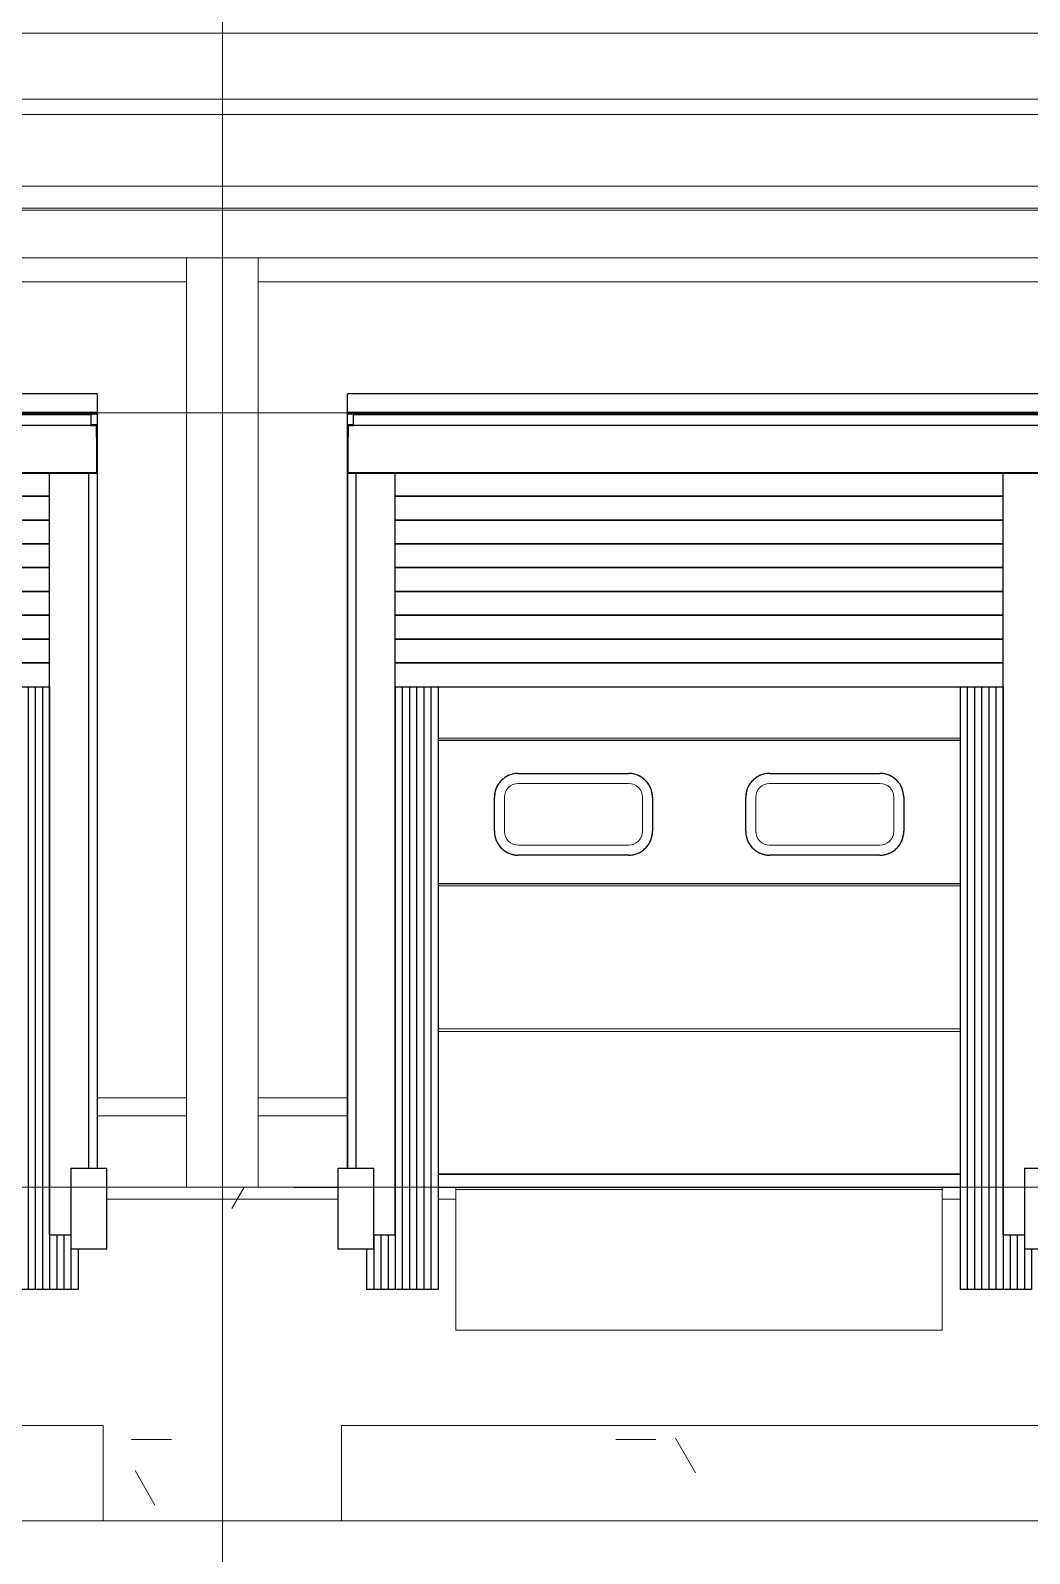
# Model space of a CAD drawing. Extents: x 692141 to 693595, y 1492301 to 1494225.
# Drawn here: x 692371.45 to 692375.64, y 1492374.68 to 1492381.07 of the extents above; entities that cross this region are included whole.
import ezdxf

# ---------------------------------------------------------------- set-up
doc = ezdxf.new("R2010")
doc.units = 0
doc.header["$MEASUREMENT"] = 0
for name, pattern in [('Centre', [7937.5, 1587.5, -1190.625, 3968.75, -1190.625]), ('Grid Line', [5556.25, 3175, -793.75, 793.75, -793.75]), ('Čárka', [3175, 1587.5, -1587.5])]:
    doc.linetypes.add(name, pattern=pattern)
for name, color, linetype, lineweight in [('A-COLS', 52, 'Continuous', 5), ('A-DETL-GENF', 92, 'Continuous', 5), ('A-FLOR', 192, 'Continuous', 5), ('A-FLOR-LEVL', 8, 'Grid Line', 5), ('A-GENM', 13, 'Continuous', 5), ('A-WALL-PATT', 111, 'Continuous', 5), ('S-BEAM', 12, 'Continuous', 5), ('S-GRID', 1, 'Continuous', 5)]:
    doc.layers.add(name, color=color, linetype=linetype, lineweight=lineweight)
doc.layers.add('A-DOOR', color=2, linetype='Continuous')
pattern_1 = [(0, (212730.054, 1200), (4064, 1016), [167.64, -2880.36, 167.64, -2880.36, -16256]), (0, (212730.054, 1200), (4064, 1016), [-6096, 167.64, -5928.36, 167.64, -2880.36, -7112]), (0, (212730.054, 1200), (4064, 1016), [-15240, 167.64, -1864.36, 167.64, -4912.36]), (120, (214254.054, 1708), (-2911.881810244989, 3011.527240979959), [167.64, -2880.36, 167.64, -2880.36, -16256]), (120, (214254.054, 1708), (-2911.881810244989, 3011.527240979959), [-6095.999999999999, 167.64, -5928.359999999999, 167.64, -2880.36, -7111.999999999999]), (120, (214254.054, 1708), (-2911.881810244989, 3011.527240979959), [-15240, 167.64, -1864.36, 167.64, -4912.359999999999]), (240, (214762.054, 3740), (-1152.118189755009, -4027.527240979959), [167.64, -2880.36, 167.64, -2880.36, -16256]), (240, (214762.054, 3740), (-1152.118189755009, -4027.527240979959), [-6096, 167.64, -5928.36, 167.64, -2880.36, -7112]), (240, (214762.054, 3740), (-1152.118189755009, -4027.527240979959), [-15240, 167.64, -1864.36, 167.64, -4912.36])]

# ---------------------------------------------------------------- blocks, each defined once
blk = doc.blocks.new('HAVI-DC_R19_AR_120_STRUCTURE_rvt-2-500_ELEVATION 4')
at = {"layer": 'S-BEAM'}
h = blk.add_hatch(dxfattribs=at)
h.set_pattern_fill('FP_109', color=256, style=0, pattern_type=2)
h.set_pattern_definition(pattern_1)
h.paths.add_polyline_path([(106649.6526220496, 5200.000000000931), (114349.6526220496, 5200.000000000931), (114349.6526220496, 5300.068639883461), (106649.6526220496, 5300.068639883461)], flags=0)
h = blk.add_hatch(dxfattribs=at)
h.set_pattern_fill('FP_109', color=256, style=0, pattern_type=2)
h.set_pattern_definition(pattern_1)
h.paths.add_polyline_path([(118414.7997101673, 5200.000000000931), (122349.636311472, 5200.000000000931), (122349.636311472, 5300.068639883461), (114649.6526220496, 5300.068639883461), (114649.6526220496, 5200.000000000931), (117891.4894174365, 5200.000000000931)], flags=0)
h = blk.add_hatch(dxfattribs=at)
h.set_pattern_fill('FP_109', color=256, style=0, pattern_type=2)
h.set_pattern_definition(pattern_1)
h.paths.add_polyline_path([(107500.2278480659, -3.465174813754857e-11), (107500.2278480659, 399.9999999998051), (109499.6363114687, 399.9999999998051), (109499.6363114687, -3.465174813754857e-11), (114499.6363114753, 0), (114499.6363114753, 1400.00000000138), (114014.6526220496, 1400.00000000138), (114014.6526220496, 1139.999999997003), (113894.6526220496, 1139.999999997003), (113894.6526220496, 969.9999999969727), (113594.6526220496, 969.9999999969727), (113594.6526220496, 1400.00000000138), (113519.7546187947, 1400.00000000138), (113519.7546187947, 799.9999999999914), (111479.7546187947, 799.9999999999914), (111479.7546187947, 1400.00000000138), (111404.6526220496, 1400.00000000138), (111404.6526220496, 969.9999999969727), (111104.6526220496, 969.9999999969727), (111104.6526220496, 1139.999999997003), (110984.6526220496, 1139.999999997003), (110984.6526220496, 1400.00000000138), (110014.6526220496, 1400.00000000138), (110014.6526220496, 1139.999999997003), (109894.6526220496, 1139.999999997003), (109894.6526220496, 969.9999999969727), (109594.6526220496, 969.9999999969727), (109594.6526220496, 1400.00000000138), (109519.6363114689, 1400.00000000138), (109519.6363114689, 799.9999999999914), (107479.6363114689, 799.9999999999914), (107479.6363114689, 1400.00000000138), (107404.6526220496, 1400.00000000138), (107404.6526220496, 969.9999999969727), (107104.6526220496, 969.9999999969727), (107104.6526220496, 1139.999999997003), (106984.6526220496, 1139.999999997003), (106984.6526220496, 1400.00000000138), (106499.6363114689, 1400.00000000138), (106499.6363114689, 0), (106833.1668236664, 0)], flags=0)
h = blk.add_hatch(dxfattribs=at)
h.set_pattern_fill('FP_109', color=256, style=0, pattern_type=2)
h.set_pattern_definition(pattern_1)
h.paths.add_polyline_path([(118399.6924864481, 0), (118399.6924864481, 1400.00000000138), (118014.6363114674, 1400.00000000138), (118014.6363114674, 1139.999999997003), (117894.6363114674, 1139.999999997003), (117894.6363114674, 969.9999999969727), (117594.6363114674, 969.9999999969727), (117594.6363114674, 1400.00000000138), (117519.6363114665, 1400.00000000138), (117519.6363114665, 799.9999999999914), (115479.6363114665, 799.9999999999914), (115479.6363114665, 1400.00000000138), (115404.6363114674, 1400.00000000138), (115404.6363114674, 969.9999999969727), (115104.6363114674, 969.9999999969727), (115104.6363114674, 1139.999999997003), (114984.6363114674, 1139.999999997003), (114984.6363114674, 1400.00000000138), (114499.6363114665, 1400.00000000138), (114499.6363114665, 0), (115103.6363114631, 0)], flags=0)
h.paths.add_polyline_path([(122499.636311473, 0), (122499.636311473, 500.0000000013763), (118599.6924864481, 500.0000000013763), (118599.6924864481, 0), (122303.6599729379, 0)], flags=0)
h.paths.add_polyline_path([(120508.0408810907, 700.0000000014002), (122499.636311473, 700.0000000014002), (122499.636311473, 1400.00000000138), (122014.6363114674, 1400.00000000138), (122014.6363114674, 1139.999999997003), (121894.6363114674, 1139.999999997003), (121894.6363114674, 969.9999999969727), (121594.6363114674, 969.9999999969727), (121594.6363114674, 1400.00000000138), (121519.7546187923, 1400.00000000138), (121519.7546187923, 799.9999999999914), (119479.7546187923, 799.9999999999914), (119479.7546187923, 1400.00000000138), (119404.6363114674, 1400.00000000138), (119404.6363114674, 969.9999999969727), (119104.6363114674, 969.9999999969727), (119104.6363114674, 1139.999999997003), (118984.6363114674, 1139.999999997003), (118984.6363114674, 1400.00000000138), (118599.6924864481, 1400.00000000138), (118599.6924864481, 700.0000000014002), (119781.7427880566, 700.0000000014002)], flags=0)
at = {"layer": 'S-BEAM', "color": 7}
for p, q in [((106649.6526220497, 5200.000000000933), (114349.6526220496, 5200.000000000933)), ((114649.6526220496, 5200.000000000933), (122349.6363114721, 5200.000000000933)), ((114014.6526220497, 1400.000000001379), (114499.6363114754, 1400.000000001379)), ((114499.6363114665, 1400.000000001379), (114984.6363114675, 1400.000000001379)), ((115404.6363114675, 1400.000000001379), (115479.6363114666, 1400.000000001379)), ((115479.6363114666, 800.0000000000101), (115479.6363114666, 1400.000000001379)), ((117519.6363114666, 1400.000000001379), (117594.6363114675, 1400.000000001379)), ((117519.6363114666, 1400.000000001379), (117519.6363114666, 800.0000000000101)), ((117519.6363114666, 800.0000000000101), (115479.6363114666, 800.0000000000101))]:
    blk.add_line(p, q, dxfattribs=at)
blk = doc.blocks.new('M_Rectangular Column - 300 x 300mm-1115310-500_ELEVATION 4')
at = {"layer": 'A-COLS'}
for p, q in [((162349.6363114674, 5300.068616973535), (162349.6363114674, 1400.000000001371)), ((162649.6363114674, 1400.000000001371), (162649.6363114674, 5300.068616973536)), ((162649.6363114674, 1400.000000001371), (162349.6363114674, 1400.000000001371))]:
    blk.add_line(p, q, dxfattribs=at)
blk = doc.blocks.new('Column Center Mark - Column Center Mark-439589-500_ELEVATION 4')
at = {"layer": 'A-DETL-GENF', "lineweight": 9}
for p, q in [((43649.75461878071, 74.99999999996534), (43649.75461878071, -75.00000000003465)), ((43574.75461878071, -3.465174813754857e-11), (43724.75461878071, -3.465174813754857e-11))]:
    blk.add_line(p, q, dxfattribs=at)
blk = doc.blocks.new('Loading-Equipment_Dock-levellers_Loading-Systems_Swing-Lip_232M_100kN - PowerRamp 232M100 2100 x 3000 mm-460557-500_ELEVATION 4')
at = {"layer": 'A-GENM'}
for p, q in [((51479.75461878094, 1390.000000001369), (53519.75461878094, 1390.000000001369)), ((51479.75461878094, 800.0000000013796), (51479.75461878094, 1390.000000001369)), ((53519.75461878094, 800.0000000013796), (53519.75461878094, 1390.000000001369)), ((53519.75461878094, 800.0000000013796), (51479.75461878094, 800.0000000013796))]:
    blk.add_line(p, q, dxfattribs=at)
blk = doc.blocks.new('Door_ASSA-ABLOY DS6070B Inflatable shelter - Insulated wall-V73-500_ELEVATION 4')
at = {"layer": 'A-DOOR', "color": 47}
for p, q in [((123024.6363114675, 4652.807871864885), (123024.6363114675, 4729.999999996988)), ((125974.6363114675, 4729.999999996979), (123024.6363114675, 4729.999999996988)), ((125974.6363114675, 4729.999999996979), (125974.6363114675, 4652.807871864876)), ((123023.6363114675, 4649.999999996991), (123023.6363114675, 4598.999999996989)), ((123024.6363114675, 4647.691042939573), (123024.6363114675, 4652.807871864885)), ((123024.6363114675, 4652.807871864885), (125974.6363114675, 4652.807871864876)), ((123024.6363114675, 4644.684469772975), (123024.6363114675, 4647.691042939573)), ((125974.6363114675, 4647.691042939563), (123024.6363114675, 4647.691042939573)), ((125974.6363114675, 4644.684469772965), (123024.6363114675, 4644.684469772974)), ((123049.6363114675, 4598.999999996989), (123049.6363114675, 4647.69104293955)), ((125947.6363114675, 4641.364026622491), (123049.6363114675, 4641.364026622491)), ((125947.6363114675, 4647.691042939549), (125947.6363114675, 4598.999999997001)), ((125974.6363114675, 4652.807871864876), (125974.6363114675, 4647.691042939563)), ((125974.6363114675, 4647.691042939563), (125974.6363114675, 4644.684469772965)), ((125975.6363114675, 4598.999999997001), (125975.6363114675, 4649.999999996992)), ((123049.6363114675, 4598.99999999699), (123023.6363114675, 4598.99999999699)), ((123023.6363114675, 4598.999999996989), (123023.6363114675, 4538.99999999699)), ((123023.6363114675, 4538.99999999699), (123027.6363114675, 4538.99999999699)), ((123024.6363114675, 4547.999999996992), (123024.6363114675, 1479.999999996993)), ((123024.6363114675, 1479.999999996995), (123024.6363114675, 4538.999999997)), ((123027.6363114675, 4598.99999999703), (123027.6363114675, 4547.999999997031)), ((123027.6363114675, 4547.999999997032), (123027.6363114675, 4598.999999997029)), ((123027.6363114675, 4538.99999999699), (123027.6363114675, 4595.99999999699)), ((123027.6363114675, 4595.99999999699), (123049.6363114675, 4595.99999999699)), ((123027.6363114675, 4397.999999996989), (123027.6363114675, 4595.99999999699)), ((125971.6363114675, 4595.999999996991), (123027.6363114675, 4595.999999996991)), ((123049.6363114675, 4595.99999999699), (123049.6363114675, 4598.999999996989)), ((125975.6363114675, 4598.999999997001), (125947.6363114675, 4598.999999997001)), ((125947.6363114675, 4598.999999997001), (125947.6363114675, 4595.999999997001)), ((125947.6363114675, 4595.999999997001), (125971.6363114675, 4595.999999997001)), ((125971.6363114675, 4598.99999999703), (125971.6363114675, 4547.999999997031)), ((125971.6363114675, 4547.999999997032), (125971.6363114675, 4598.999999997029)), ((125971.6363114675, 4595.999999997001), (125971.6363114675, 4538.999999996992)), ((125971.6363114675, 4595.99999999699), (125971.6363114675, 4397.999999996989)), ((125971.6363114675, 4538.999999996991), (125975.6363114675, 4538.999999996991)), ((125974.6363114675, 4547.999999996992), (125974.6363114675, 1479.999999996993)), ((125974.6363114675, 4538.999999997), (125974.6363114675, 1479.999999996996)), ((125975.6363114675, 4538.999999996991), (125975.6363114675, 4598.999999997001)), ((123027.6363114675, 4394.999999996989), (123027.6363114675, 4397.999999996989)), ((125971.6363114675, 4397.999999996989), (123027.6363114675, 4397.999999996989)), ((125971.6363114675, 4397.999999996989), (123027.6363114675, 4397.999999996989)), ((125971.6363114675, 4394.99999999699), (123027.6363114675, 4394.99999999699)), ((123061.642967541, 1479.999999996993), (123061.642967541, 4394.999999996971)), ((125937.6296553938, 4394.999999996971), (125937.6296553938, 1479.999999996993)), ((125971.6363114675, 4397.999999996989), (125971.6363114675, 4394.999999996989)), ((122984.6363114675, 1479.999999996995), (123134.6363114675, 1479.999999996994)), ((122984.6363114675, 1479.999999996995), (122984.6363114675, 1139.999999996994)), ((123134.6363114675, 1139.999999996994), (123134.6363114675, 1479.999999996995)), ((125864.6363114675, 1479.999999997002), (126014.6363114675, 1479.999999997002)), ((125864.6363114675, 1479.999999997002), (125864.6363114675, 1139.999999997)), ((126014.6363114675, 1139.999999997), (126014.6363114675, 1479.999999997002)), ((123134.6363114675, 1139.999999996994), (122984.6363114675, 1139.999999996994)), ((126014.6363114675, 1139.999999997), (125864.6363114675, 1139.999999996999))]:
    blk.add_line(p, q, dxfattribs=at)
at = {"layer": 'A-DOOR', "color": 117}
for p, q in [((123027.6363114675, 4547.999999996993), (123027.6363114675, 4598.999999997008)), ((123027.6363114675, 4582.68366976728), (123027.6363114675, 4598.999999997009)), ((123027.6363114675, 4556.584353991191), (123027.6363114675, 4582.68366976728)), ((125971.6363114675, 4598.999999997011), (125971.6363114675, 4547.999999996998)), ((125971.6363114675, 4598.999999996999), (125971.6363114675, 4582.68366976727)), ((125971.6363114675, 4582.68366976727), (125971.6363114675, 4556.584353991181)), ((123224.6363114675, 1199.999999996987), (123224.6363114675, 4394.999999997)), ((125774.6363114675, 1199.999999996988), (125774.6363114675, 4394.99999999696)), ((123134.6363114675, 1199.999999996987), (123224.6363114675, 1199.999999996987)), ((125774.6363114675, 1199.999999996988), (125864.6363114675, 1199.999999996988))]:
    blk.add_line(p, q, dxfattribs=at)
at = {"layer": 'A-DOOR', "color": 130}
for p, q in [((125774.6363114674, 4299.99999999708), (123224.6363114674, 4299.99999999708)), ((123224.6363114674, 4299.999999997044), (125774.6363114674, 4299.999999997044)), ((125774.6363114674, 4199.999999997067), (123224.6363114674, 4199.999999997067)), ((123224.6363114674, 4199.999999997067), (125774.6363114674, 4199.999999997067)), ((125774.6363114674, 4099.999999997055), (123224.6363114674, 4099.999999997055)), ((123224.6363114674, 4099.999999997055), (125774.6363114674, 4099.999999997055)), ((125774.6363114674, 3999.999999997044), (123224.6363114674, 3999.999999997044)), ((123224.6363114674, 3999.999999997044), (125774.6363114674, 3999.999999997044)), ((125774.6363114674, 3899.999999997066), (123224.6363114674, 3899.999999997066)), ((123224.6363114674, 3899.999999997066), (125774.6363114674, 3899.999999997066)), ((125774.6363114674, 3799.999999997089), (123224.6363114674, 3799.999999997089)), ((123224.6363114674, 3799.999999997054), (125774.6363114674, 3799.999999997054)), ((125774.6363114674, 3699.999999997077), (123224.6363114674, 3699.999999997077)), ((123224.6363114674, 3699.999999997077), (125774.6363114674, 3699.999999997077)), ((125774.6363114674, 3599.999999997065), (123224.6363114674, 3599.999999997065)), ((123224.6363114674, 3599.999999997065), (125774.6363114674, 3599.999999997065)), ((123224.6363114675, 3500.073277789998), (123224.6363114675, 969.9999999969889)), ((123224.6363114675, 3500.073277789998), (123224.6363114675, 969.9999999969889)), ((123224.6363114674, 3499.999999997088), (125774.6363114674, 3499.999999997088)), ((123254.6363114675, 3500.091597238241), (123254.6363114675, 1400.000000001407)), ((123254.6363114675, 3500.091597238241), (123254.6363114675, 969.9999999969889)), ((123284.6363114675, 3500.109916686441), (123284.6363114675, 969.9999999969879)), ((123284.6363114675, 3500.109916686441), (123284.6363114675, 969.9999999969889)), ((123314.6363114675, 3500.128236134684), (123314.6363114675, 1400.000000001406)), ((123314.6363114675, 3500.128236134684), (123314.6363114675, 969.9999999969879)), ((123344.6363114675, 3500.146555582926), (123344.6363114675, 969.9999999969879)), ((123344.6363114675, 3500.146555582926), (123344.6363114675, 969.9999999969879)), ((123374.6363114675, 3500.16487503117), (123374.6363114675, 1400.000000001406)), ((123374.6363114675, 3500.16487503117), (123374.6363114675, 969.9999999969879)), ((123404.6363114675, 3500.18319447937), (123404.6363114675, 969.9999999969879)), ((125594.6363114675, 3499.99999999706), (125594.6363114675, 969.9999999969803)), ((125624.6363114675, 3499.99999999706), (125624.6363114675, 969.9999999969803)), ((125624.6363114675, 3499.99999999706), (125624.6363114675, 1400.000000001399)), ((125654.6363114675, 3499.99999999706), (125654.6363114675, 969.9999999969803)), ((125654.6363114675, 3499.99999999706), (125654.6363114675, 969.9999999969803)), ((125684.6363114675, 3499.99999999706), (125684.6363114675, 969.9999999969803)), ((125684.6363114675, 3499.99999999706), (125684.6363114675, 1400.000000001399)), ((125714.6363114675, 3499.99999999706), (125714.6363114675, 969.9999999969803)), ((125714.6363114675, 3499.99999999706), (125714.6363114675, 969.9999999969803)), ((125744.6363114675, 3499.99999999706), (125744.6363114675, 969.9999999969803)), ((125744.6363114675, 3499.99999999706), (125744.6363114675, 1400.000000001399)), ((125774.6363114675, 3499.99999999706), (125774.6363114675, 969.9999999969803)), ((125774.6363114675, 3499.99999999706), (125774.6363114675, 969.9999999969803)), ((123134.6363114675, 1199.999999996993), (123134.6363114675, 969.9999999969889)), ((123164.6363114675, 1199.999999996993), (123164.6363114675, 969.9999999969889)), ((123164.6363114675, 1199.999999996993), (123164.6363114675, 969.9999999969889)), ((123194.6363114675, 1199.999999996993), (123194.6363114675, 969.9999999969889)), ((125804.6363114675, 1199.999999996984), (125804.6363114675, 969.9999999969803)), ((125834.6363114675, 1199.999999996984), (125834.6363114675, 969.9999999969803)), ((125834.6363114675, 1199.999999996984), (125834.6363114675, 969.9999999969803)), ((125864.6363114675, 1199.999999996984), (125864.6363114675, 969.9999999969803)), ((123104.6363114675, 1139.999999997006), (123104.6363114675, 969.9999999969889)), ((125894.6363114675, 1139.999999996997), (125894.6363114675, 969.9999999969803)), ((123134.6363114675, 969.9999999969885), (123104.6363114675, 969.9999999969887)), ((123164.6363114675, 969.9999999969885), (123134.6363114675, 969.9999999969885)), ((123194.6363114675, 969.9999999969885), (123164.6363114675, 969.9999999969887)), ((123224.6363114675, 969.9999999969885), (123194.6363114675, 969.9999999969885)), ((123254.6363114675, 969.9999999969885), (123224.6363114675, 969.9999999969887)), ((123284.6363114675, 969.9999999969885), (123254.6363114675, 969.9999999969885)), ((123314.6363114675, 969.999999996988), (123284.6363114675, 969.9999999969881)), ((123344.6363114675, 969.999999996988), (123314.6363114675, 969.999999996988)), ((123374.6363114675, 969.999999996988), (123344.6363114675, 969.9999999969881)), ((123404.6363114675, 969.999999996988), (123374.6363114675, 969.999999996988)), ((125624.6363114675, 969.9999999969807), (125594.6363114675, 969.9999999969807)), ((125654.6363114675, 969.9999999969806), (125624.6363114675, 969.9999999969807)), ((125684.6363114675, 969.9999999969807), (125654.6363114675, 969.9999999969807)), ((125714.6363114675, 969.9999999969806), (125684.6363114675, 969.9999999969807)), ((125744.6363114675, 969.9999999969801), (125714.6363114675, 969.9999999969801)), ((125774.6363114675, 969.99999999698), (125744.6363114675, 969.9999999969801)), ((125804.6363114675, 969.9999999969801), (125774.6363114675, 969.9999999969801)), ((125834.6363114675, 969.99999999698), (125804.6363114675, 969.9999999969801)), ((125864.6363114675, 969.9999999969801), (125834.6363114675, 969.9999999969801)), ((125894.6363114675, 969.99999999698), (125864.6363114675, 969.9999999969801))]:
    blk.add_line(p, q, dxfattribs=at)
blk = doc.blocks.new('Door_ASSA-ABLOY DS6070B Inflatable shelter - Insulated wall-V75-500_ELEVATION 4')
at = {"layer": 'A-DOOR', "color": 47}
for p, q in [((111024.6526220497, 4652.807871864885), (111024.6526220497, 4729.999999996988)), ((113974.6526220497, 4729.999999996979), (111024.6526220497, 4729.999999996988)), ((113974.6526220497, 4729.999999996979), (113974.6526220497, 4652.807871864876)), ((111023.6526220497, 4649.999999996991), (111023.6526220497, 4598.999999996989)), ((111024.6526220497, 4647.691042939573), (111024.6526220497, 4652.807871864885)), ((111024.6526220497, 4652.807871864885), (113974.6526220497, 4652.807871864876)), ((111024.6526220497, 4644.684469772975), (111024.6526220497, 4647.691042939573)), ((113974.6526220497, 4647.691042939563), (111024.6526220497, 4647.691042939573)), ((113974.6526220497, 4644.684469772965), (111024.6526220497, 4644.684469772974)), ((111049.6526220497, 4598.999999996989), (111049.6526220497, 4647.69104293955)), ((113947.6526220497, 4641.364026622491), (111049.6526220497, 4641.364026622491)), ((113947.6526220497, 4647.691042939549), (113947.6526220497, 4598.999999997001)), ((113974.6526220497, 4652.807871864876), (113974.6526220497, 4647.691042939563)), ((113974.6526220497, 4647.691042939563), (113974.6526220497, 4644.684469772965)), ((113975.6526220497, 4598.999999997001), (113975.6526220497, 4649.999999996992)), ((111049.6526220497, 4598.99999999699), (111023.6526220497, 4598.99999999699)), ((111023.6526220497, 4598.999999996989), (111023.6526220497, 4538.99999999699)), ((111023.6526220497, 4538.99999999699), (111027.6526220497, 4538.99999999699)), ((111024.6526220497, 4547.999999996992), (111024.6526220497, 1479.999999996993)), ((111024.6526220497, 1479.999999996995), (111024.6526220497, 4538.999999997)), ((111027.6526220497, 4598.99999999703), (111027.6526220497, 4547.999999997031)), ((111027.6526220497, 4547.999999997032), (111027.6526220497, 4598.999999997029)), ((111027.6526220497, 4538.99999999699), (111027.6526220497, 4595.99999999699)), ((111027.6526220497, 4595.99999999699), (111049.6526220497, 4595.99999999699)), ((111027.6526220497, 4397.999999996989), (111027.6526220497, 4595.99999999699)), ((113971.6526220497, 4595.999999996991), (111027.6526220497, 4595.999999996991)), ((111049.6526220497, 4595.99999999699), (111049.6526220497, 4598.999999996989)), ((113975.6526220497, 4598.999999997001), (113947.6526220497, 4598.999999997001)), ((113947.6526220497, 4598.999999997001), (113947.6526220497, 4595.999999997001)), ((113947.6526220497, 4595.999999997001), (113966.6622219554, 4595.999999997001)), ((113971.6526220497, 4598.99999999703), (113971.6526220497, 4547.999999997031)), ((113971.6526220497, 4547.999999997032), (113971.6526220497, 4598.999999997029)), ((113971.6526220497, 4595.999999997001), (113971.6526220497, 4538.999999996992)), ((113971.6526220497, 4595.99999999699), (113971.6526220497, 4397.999999996989)), ((113971.6526220497, 4538.999999996991), (113975.6526220497, 4538.999999996991)), ((113974.6526220497, 4547.999999996992), (113974.6526220497, 1479.999999996993)), ((113974.6526220497, 4538.999999997), (113974.6526220497, 1479.999999996996)), ((113975.6526220497, 4538.999999996991), (113975.6526220497, 4598.999999997001)), ((111027.6526220497, 4394.999999996989), (111027.6526220497, 4397.999999996989)), ((113971.6526220497, 4397.999999996989), (111027.6526220497, 4397.999999996989)), ((113966.6622219554, 4397.999999996989), (111027.6526220497, 4397.999999996989)), ((113971.6526220497, 4394.99999999699), (111027.6526220497, 4394.99999999699)), ((111061.6592781232, 1479.999999996993), (111061.6592781232, 4394.999999996971)), ((113937.645965976, 4394.999999996971), (113937.645965976, 1479.999999996993)), ((113971.6526220497, 4397.999999996989), (113971.6526220497, 4394.999999996989)), ((110984.6526220497, 1479.999999996995), (111134.6526220497, 1479.999999996994)), ((110984.6526220497, 1479.999999996995), (110984.6526220497, 1139.999999996994)), ((111134.6526220497, 1139.999999996994), (111134.6526220497, 1479.999999996995)), ((113864.6526220497, 1479.999999997002), (114014.6526220497, 1479.999999997002)), ((113864.6526220497, 1479.999999997002), (113864.6526220497, 1139.999999997)), ((114014.6526220497, 1139.999999997), (114014.6526220497, 1479.999999997002)), ((111134.6526220497, 1139.999999996994), (110984.6526220497, 1139.999999996994)), ((114014.6526220497, 1139.999999997), (113864.6526220497, 1139.999999996999))]:
    blk.add_line(p, q, dxfattribs=at)
at = {"layer": 'A-DOOR', "color": 117}
for p, q in [((111027.6526220497, 4547.999999996993), (111027.6526220497, 4598.999999997008)), ((111027.6526220497, 4582.68366976728), (111027.6526220497, 4598.999999997009)), ((111027.6526220497, 4556.584353991191), (111027.6526220497, 4582.68366976728)), ((113971.6526220497, 4598.999999997011), (113971.6526220497, 4547.999999996998)), ((113971.6526220497, 4598.999999996999), (113971.6526220497, 4582.68366976727)), ((113971.6526220497, 4582.68366976727), (113971.6526220497, 4556.584353991181)), ((111224.6526220497, 1199.999999996987), (111224.6526220497, 4394.999999997)), ((113774.6526220497, 1199.999999996988), (113774.6526220497, 4394.99999999696)), ((111134.6526220497, 1199.999999996987), (111224.6526220497, 1199.999999996987)), ((113774.6526220497, 1199.999999996988), (113864.6526220497, 1199.999999996988))]:
    blk.add_line(p, q, dxfattribs=at)
at = {"layer": 'A-DOOR', "color": 130}
for p, q in [((113774.6526220496, 4299.99999999708), (111224.6526220496, 4299.99999999708)), ((111224.6526220496, 4299.999999997044), (113774.6526220496, 4299.999999997044)), ((113774.6526220496, 4199.999999997067), (111224.6526220496, 4199.999999997067)), ((111224.6526220496, 4199.999999997067), (113774.6526220496, 4199.999999997067)), ((113774.6526220496, 4099.999999997055), (111224.6526220496, 4099.999999997055)), ((111224.6526220496, 4099.999999997055), (113774.6526220496, 4099.999999997055)), ((113774.6526220496, 3999.999999997044), (111224.6526220496, 3999.999999997044)), ((111224.6526220496, 3999.999999997044), (113774.6526220496, 3999.999999997044)), ((113774.6526220496, 3899.999999997066), (111224.6526220496, 3899.999999997066)), ((111224.6526220496, 3899.999999997066), (113774.6526220496, 3899.999999997066)), ((113774.6526220496, 3799.999999997089), (111224.6526220496, 3799.999999997089)), ((111224.6526220496, 3799.999999997054), (113774.6526220496, 3799.999999997054)), ((113774.6526220496, 3699.999999997077), (111224.6526220496, 3699.999999997077)), ((111224.6526220496, 3699.999999997077), (113774.6526220496, 3699.999999997077)), ((113774.6526220496, 3599.999999997065), (111224.6526220496, 3599.999999997065)), ((111224.6526220496, 3599.999999997065), (113774.6526220496, 3599.999999997065)), ((111224.6526220497, 3500.073277789998), (111224.6526220497, 969.9999999969889)), ((111224.6526220497, 3500.073277789998), (111224.6526220497, 969.9999999969889)), ((111224.6526220496, 3499.999999997088), (113774.6526220496, 3499.999999997088)), ((111254.6526220497, 3500.091597238241), (111254.6526220497, 1400.000000001407)), ((111254.6526220497, 3500.091597238241), (111254.6526220497, 969.9999999969889)), ((111284.6526220497, 3500.109916686441), (111284.6526220497, 969.9999999969879)), ((111284.6526220497, 3500.109916686441), (111284.6526220497, 969.9999999969889)), ((111314.6526220497, 3500.128236134684), (111314.6526220497, 1400.000000001406)), ((111314.6526220497, 3500.128236134684), (111314.6526220497, 969.9999999969879)), ((111344.6526220497, 3500.146555582926), (111344.6526220497, 969.9999999969879)), ((111344.6526220497, 3500.146555582926), (111344.6526220497, 969.9999999969879)), ((111374.6526220497, 3500.16487503117), (111374.6526220497, 1400.000000001406)), ((111374.6526220497, 3500.16487503117), (111374.6526220497, 969.9999999969879)), ((111404.6526220497, 3500.18319447937), (111404.6526220497, 969.9999999969879)), ((113594.6526220497, 3499.99999999706), (113594.6526220497, 969.9999999969803)), ((113624.6526220497, 3499.99999999706), (113624.6526220497, 969.9999999969803)), ((113624.6526220497, 3499.99999999706), (113624.6526220497, 1400.000000001399)), ((113654.6526220497, 3499.99999999706), (113654.6526220497, 969.9999999969803)), ((113654.6526220497, 3499.99999999706), (113654.6526220497, 969.9999999969803)), ((113684.6526220497, 3499.99999999706), (113684.6526220497, 969.9999999969803)), ((113684.6526220497, 3499.99999999706), (113684.6526220497, 1400.000000001399)), ((113714.6526220497, 3499.99999999706), (113714.6526220497, 969.9999999969803)), ((113714.6526220497, 3499.99999999706), (113714.6526220497, 969.9999999969803)), ((113744.6526220497, 3499.99999999706), (113744.6526220497, 969.9999999969803)), ((113744.6526220497, 3499.99999999706), (113744.6526220497, 1400.000000001399)), ((113774.6526220497, 3499.99999999706), (113774.6526220497, 969.9999999969803)), ((113774.6526220497, 3499.99999999706), (113774.6526220497, 969.9999999969803)), ((111134.6526220497, 1199.999999996993), (111134.6526220497, 969.9999999969889)), ((111164.6526220497, 1199.999999996993), (111164.6526220497, 969.9999999969889)), ((111164.6526220497, 1199.999999996993), (111164.6526220497, 969.9999999969889)), ((111194.6526220497, 1199.999999996993), (111194.6526220497, 969.9999999969889)), ((113804.6526220497, 1199.999999996984), (113804.6526220497, 969.9999999969803)), ((113834.6526220497, 1199.999999996984), (113834.6526220497, 969.9999999969803)), ((113834.6526220497, 1199.999999996984), (113834.6526220497, 969.9999999969803)), ((113864.6526220497, 1199.999999996984), (113864.6526220497, 969.9999999969803)), ((111104.6526220497, 1139.999999997006), (111104.6526220497, 969.9999999969889)), ((113894.6526220497, 1139.999999996997), (113894.6526220497, 969.9999999969803)), ((111134.6526220497, 969.9999999969885), (111104.6526220497, 969.9999999969887)), ((111164.6526220497, 969.9999999969885), (111134.6526220497, 969.9999999969885)), ((111194.6526220497, 969.9999999969885), (111164.6526220497, 969.9999999969887)), ((111224.6526220497, 969.9999999969885), (111194.6526220497, 969.9999999969885)), ((111254.6526220497, 969.9999999969885), (111224.6526220497, 969.9999999969887)), ((111284.6526220497, 969.9999999969885), (111254.6526220497, 969.9999999969885)), ((111314.6526220497, 969.999999996988), (111284.6526220497, 969.9999999969881)), ((111344.6526220497, 969.999999996988), (111314.6526220497, 969.999999996988)), ((111374.6526220497, 969.999999996988), (111344.6526220497, 969.9999999969881)), ((111404.6526220497, 969.999999996988), (111374.6526220497, 969.999999996988)), ((113624.6526220497, 969.9999999969807), (113594.6526220497, 969.9999999969807)), ((113654.6526220497, 969.9999999969806), (113624.6526220497, 969.9999999969807)), ((113684.6526220497, 969.9999999969807), (113654.6526220497, 969.9999999969807)), ((113714.6526220497, 969.9999999969806), (113684.6526220497, 969.9999999969807)), ((113744.6526220497, 969.9999999969801), (113714.6526220497, 969.9999999969801)), ((113774.6526220497, 969.99999999698), (113744.6526220497, 969.9999999969801)), ((113804.6526220497, 969.9999999969801), (113774.6526220497, 969.9999999969801)), ((113834.6526220497, 969.99999999698), (113804.6526220497, 969.9999999969801)), ((113864.6526220497, 969.9999999969801), (113834.6526220497, 969.9999999969801)), ((113894.6526220497, 969.99999999698), (113864.6526220497, 969.9999999969801))]:
    blk.add_line(p, q, dxfattribs=at)
blk = doc.blocks.new('Doors_Industrial_Loading-Systems_Sectional-Overhead-Door_High-Lift_40mm - 2500 x 3000 mm-V87-500_ELEVATION 4')
at = {"layer": 'A-DOOR', "color": 7}
for p, q in [((117594.6363114675, 3273.999999996978), (115404.6363114675, 3273.999999996978)), ((115740.985955383, 3136.49999999713), (116203.985955383, 3136.49999999713)), ((115740.985955383, 3136.49999999713), (116203.985955383, 3136.49999999713)), ((116795.3192887163, 3136.499999997063), (117258.3192887163, 3136.499999997063)), ((116795.3192887163, 3136.499999997063), (117258.3192887163, 3136.499999997063)), ((115640.985955383, 2893.499999997032), (115640.985955383, 3036.49999999713)), ((115640.985955383, 2893.499999997032), (115640.985955383, 3036.49999999713)), ((116303.985955383, 3036.49999999713), (116303.985955383, 2893.499999997034)), ((116303.985955383, 3036.49999999713), (116303.985955383, 2893.499999997034)), ((116695.3192887163, 2893.499999996908), (116695.3192887163, 3036.499999997063)), ((116695.3192887163, 2893.499999996908), (116695.3192887163, 3036.499999997063)), ((117358.3192887163, 3036.499999997064), (117358.3192887163, 2893.499999996909)), ((117358.3192887163, 3036.499999997064), (117358.3192887163, 2893.499999996909)), ((116203.985955383, 2793.499999997033), (115740.985955383, 2793.499999997033)), ((116203.985955383, 2793.499999997034), (115740.985955383, 2793.499999997034)), ((117258.3192887163, 2793.499999996908), (116795.3192887163, 2793.499999996908)), ((117258.3192887163, 2793.499999996909), (116795.3192887163, 2793.499999996909)), ((115404.6363114675, 2675.02522143521), (117594.6363114675, 2675.02522143521)), ((115404.6363114675, 2675.02522143521), (117594.6363114675, 2675.02522143521)), ((117594.6363114675, 1455.025221435202), (115404.6363114675, 1455.025221435202)), ((115404.6363114675, 1455.025221435202), (117594.6363114675, 1455.025221435202)), ((115404.6363114675, 1399.99999999697), (117594.6363114675, 1399.99999999697))]:
    blk.add_line(p, q, dxfattribs=at)
at = {"layer": 'A-DOOR', "color": 1, "linetype": 'Čárka'}
blk.add_line((114799.6526220497, 1399.999999996979), (114984.6363114675, 1399.999999996979), dxfattribs=at)
at = {"layer": 'A-DOOR', "color": 7}
for centre, radius, start, end in [((115740.985955383, 3036.49999999713), 100, 90, 180), ((115740.985955383, 3036.49999999713), 99.99999999999685, 90, 105.0000000000033), ((116203.985955383, 3036.49999999713), 100.0000000000146, 74.99999999999918, 90), ((116203.985955383, 3036.49999999713), 100.0000000000145, 359.9999999999995, 90.00000000000011), ((116795.3192887163, 3036.499999997063), 100, 90, 180), ((116795.3192887163, 3036.499999997063), 100.0000000000071, 90, 104.9999999999938), ((117258.3192887163, 3036.499999997063), 100.0000000000002, 74.99999999999729, 90.00000000000014), ((117258.3192887163, 3036.499999997063), 100.0000000000005, 2.480832651541543e-13, 90.00000000000026), ((115740.985955383, 3036.49999999713), 99.99999999999213, 150.0000000000061, 158.0128132543626), ((115740.985955383, 3036.49999999713), 99.999999999988, 129.5802092619353, 140.4197907380498), ((115740.985955383, 3036.49999999713), 100.0000000000003, 111.987186745113, 119.9999999999998), ((116203.985955383, 3036.49999999713), 100.0000000000146, 59.99999999999642, 68.01281325517955), ((116203.985955383, 3036.49999999713), 100.0000000000051, 39.58020926192081, 50.41979073809072), ((116203.985955383, 3036.49999999713), 100.0000000000202, 21.98718674540142, 30.00000000000075), ((116795.3192887163, 3036.499999997063), 99.99999999999733, 150.0000000000007, 158.0128132544012), ((116795.3192887163, 3036.499999997063), 100.0000000000115, 129.5802092622752, 140.4197907379395), ((116795.3192887163, 3036.499999997063), 99.99999999998772, 111.9871867453576, 120.000000000003), ((117258.3192887163, 3036.499999997063), 99.99999999999866, 59.99999999999999, 68.01281325464458), ((117258.3192887163, 3036.499999997063), 100.0000000000057, 39.58020926190924, 50.4197907379048), ((117258.3192887163, 3036.499999997063), 100.0000000000129, 21.98718674559859, 29.99999999999912), ((115740.985955383, 3036.49999999713), 99.99999999999955, 165.0000000000016, 179.9999999999997), ((116203.985955383, 3036.49999999713), 100.0000000000109, 0, 14.99999999999999), ((116795.3192887163, 3036.499999997063), 99.99999999999955, 164.9999999999992, 179.9999999999997), ((117258.3192887163, 3036.499999997063), 100.0000000000109, 2.605510395055196e-13, 15.00000000000046), ((115740.985955383, 2893.499999997033), 100.0000000000109, 180.0000000000004, 195.0000000000004), ((115740.985955383, 2893.499999997033), 100.0000000000009, 180.0000000000002, 270.0000000000002), ((116203.985955383, 2893.499999997033), 100.0000000000146, 269.9999999999998, 1.757256461508593e-13), ((116203.985955383, 2893.499999997033), 100.0000000000146, 344.9999999999991, 0), ((116795.3192887163, 2893.499999996908), 99.99999999999308, 180.0000000000001, 194.9999999999995), ((116795.3192887163, 2893.499999996908), 100.0000000000009, 180.0000000000002, 270.0000000000002), ((117258.3192887163, 2893.499999996908), 100.0000000000007, 270, 3.88027671138549e-13), ((117258.3192887163, 2893.499999996908), 100, 345.0000000000015, 0), ((115740.985955383, 2893.499999997033), 100.0000000000129, 201.9871867460202, 209.999999999999), ((115740.985955383, 2893.499999997033), 100.0000000000172, 219.5802092624004, 230.419790737413), ((116203.985955383, 2893.499999997033), 100.000000000003, 309.5802092624741, 320.4197907375117), ((116203.985955383, 2893.499999997033), 100.0000000000126, 330.0000000000013, 338.0128132540859), ((116795.3192887163, 2893.499999996908), 100.0000000000003, 201.9871867457567, 209.9999999999997), ((116795.3192887163, 2893.499999996908), 99.99999999999983, 219.5802092620044, 230.4197907378672), ((117258.3192887163, 2893.499999996908), 99.9999999999958, 309.5802092620979, 320.4197907380938), ((117258.3192887163, 2893.499999996908), 100.0000000000095, 330.0000000000019, 338.0128132541638), ((115740.985955383, 2893.499999997033), 100.0000000000084, 240.0000000000018, 248.0128132538724), ((115740.985955383, 2893.499999997033), 100.0000000000007, 254.9999999999972, 270), ((116203.985955383, 2893.499999997033), 99.99999999999685, 269.9999999999996, 285.0000000000031), ((116203.985955383, 2893.499999997033), 100.0000000000076, 291.9871867459544, 300.0000000000052), ((116795.3192887163, 2893.499999996908), 99.99999999999999, 239.9999999999998, 248.0128132548865), ((116795.3192887163, 2893.499999996908), 100.0000000000005, 255.000000000005, 269.9999999999999), ((117258.3192887163, 2893.499999996908), 99.99999999999685, 269.9999999999996, 285.000000000003), ((117258.3192887163, 2893.499999996908), 100.0000000000003, 291.9871867451129, 299.9999999999997)]:
    blk.add_arc(centre, radius, start, end, dxfattribs=at)
at = {"layer": 'A-GENM', "color": 7}
for p, q in [((115404.6363114675, 3285.02522143521), (117594.6363114675, 3285.02522143521)), ((115404.6363114675, 3285.02522143521), (117594.6363114675, 3285.02522143521)), ((115740.985955383, 3136.499999996981), (116203.985955383, 3136.499999996981)), ((116795.3192887163, 3136.499999996981), (117258.3192887163, 3136.499999996981)), ((116203.985955383, 3094.499999996981), (115740.985955383, 3094.499999996981)), ((116203.985955383, 3094.499999996981), (115740.985955383, 3094.499999996981)), ((117258.3192887163, 3094.499999996981), (116795.3192887163, 3094.499999996981)), ((117258.3192887163, 3094.499999996981), (116795.3192887163, 3094.499999996981)), ((115640.985955383, 2893.499999996981), (115640.985955383, 3036.499999996981)), ((115682.985955383, 3036.499999996981), (115682.985955383, 2893.499999996981)), ((115682.985955383, 3036.499999996981), (115682.985955383, 2893.499999996981)), ((116261.985955383, 2893.499999996981), (116261.985955383, 3036.499999996981)), ((116261.985955383, 2893.499999996981), (116261.985955383, 3036.499999996982)), ((116303.985955383, 3036.499999996982), (116303.985955383, 2893.499999996981)), ((116695.3192887163, 2893.499999996981), (116695.3192887163, 3036.499999996981)), ((116737.3192887163, 3036.499999996981), (116737.3192887163, 2893.499999996981)), ((116737.3192887163, 3036.499999996981), (116737.3192887163, 2893.499999996981)), ((117316.3192887163, 2893.499999996981), (117316.3192887163, 3036.499999996981)), ((117316.3192887163, 2893.499999996981), (117316.3192887163, 3036.499999996982)), ((117358.3192887163, 3036.499999996982), (117358.3192887163, 2893.499999996981)), ((115740.985955383, 2835.499999996982), (116203.985955383, 2835.499999996982)), ((115740.985955383, 2835.499999996982), (116203.985955383, 2835.499999996982)), ((116795.3192887163, 2835.499999996982), (117258.3192887163, 2835.499999996982)), ((116795.3192887163, 2835.499999996982), (117258.3192887163, 2835.499999996982)), ((116203.985955383, 2793.499999996981), (115740.985955383, 2793.499999996981)), ((117258.3192887163, 2793.499999996981), (116795.3192887163, 2793.499999996981)), ((117594.6363114675, 2663.99999999698), (115404.6363114675, 2663.99999999698)), ((115404.6363114675, 2065.025221435211), (117594.6363114675, 2065.025221435211)), ((115404.6363114675, 2065.025221435211), (117594.6363114675, 2065.025221435211)), ((117594.6363114675, 2053.999999996979), (115404.6363114675, 2053.999999996979)), ((115404.6363114675, 1455.025221435211), (117594.6363114675, 1455.025221435211)), ((115404.6363114675, 1455.025221435211), (117594.6363114675, 1455.025221435211))]:
    blk.add_line(p, q, dxfattribs=at)
for centre, radius, start, end in [((115740.985955383, 3036.499999996981), 100, 90.00000000000026, 180.0000000000002), ((116203.985955383, 3036.499999996981), 100.0000000000146, 4.365311300308677e-13, 90.00000000000018), ((116795.3192887163, 3036.499999996981), 100.0000000000005, 90.00000000000026, 180.0000000000002), ((117258.3192887163, 3036.499999996981), 100, 5.216109677600168e-13, 90.00000000000026), ((115740.985955383, 3036.499999996981), 57.99999999998545, 90, 180), ((115740.985955383, 3036.499999996981), 57.99999999998545, 90, 180), ((116203.985955383, 3036.499999996981), 58, 0, 90), ((116203.985955383, 3036.499999996981), 58, 8.984518603637631e-13, 90), ((116795.3192887163, 3036.499999996981), 58.00000000001455, 90, 180), ((116795.3192887163, 3036.499999996981), 58.00000000001455, 90, 180), ((117258.3192887163, 3036.499999996981), 58, 0, 90), ((117258.3192887163, 3036.499999996981), 58, 8.984518603637631e-13, 90), ((115740.985955383, 2893.499999996981), 100, 180.0000000000002, 269.9999999999999), ((115740.985955383, 2893.499999996981), 57.99999999999955, 180.0000000000002, 269.9999999999999), ((115740.985955383, 2893.499999996981), 57.99999999998545, 180, 269.9999999999996), ((116203.985955383, 2893.499999996981), 58, 269.9999999999996, 0), ((116203.985955383, 2893.499999996981), 58, 269.9999999999996, 0), ((116203.985955383, 2893.499999996981), 100.0000000000146, 269.9999999999996, 0), ((116795.3192887163, 2893.499999996981), 100.0000000000005, 180.0000000000002, 269.9999999999999), ((116795.3192887163, 2893.499999996981), 58.00000000001456, 180.0000000000001, 269.9999999999998), ((116795.3192887163, 2893.499999996981), 58.00000000001455, 180, 269.9999999999996), ((117258.3192887163, 2893.499999996981), 58, 269.9999999999996, 0), ((117258.3192887163, 2893.499999996981), 58, 269.9999999999996, 0), ((117258.3192887163, 2893.499999996981), 99.99999999998545, 269.9999999999996, 0)]:
    blk.add_arc(centre, radius, start, end, dxfattribs=at)
blk = doc.blocks.new('H-Wide Flange Beams - H250x125x29_6-V163-500_ELEVATION 4')
at = {"layer": 'S-BEAM', "color": 90, "lineweight": 9}
for p, q in [((110587.6363114672, 5509.000000001149), (122411.6363114672, 5509.000000001149)), ((110587.6363114672, 5509.000000001149), (122411.6363114672, 5509.000000001149)), ((110587.6363114672, 5500.000000001148), (122411.6363114672, 5500.000000001148))]:
    blk.add_line(p, q, dxfattribs=at)

msp = doc.modelspace()

# ---------------------------------------------------------------- linework, layer by layer
at = {"layer": 'A-FLOR', "color": 90, "lineweight": 9}
msp.add_line((692717.3624908916, 1492374.813383746), (692229.6700198601, 1492374.813383746), dxfattribs=at)
at = {"layer": 'A-FLOR-LEVL', "linetype": 'Centre'}
for p, q in [((692278.3000830481, 1492380.313383746), (692547.7862502306, 1492380.313383746)), ((692278.3000830481, 1492379.463383747), (692547.7862502306, 1492379.463383747)), ((692278.3000830481, 1492376.213383747), (692544.7862502306, 1492376.213383747)), ((692278.3000830481, 1492374.813383746), (692724.9906739572, 1492374.813383746))]:
    msp.add_line(p, q, dxfattribs=at)
at = {"layer": 'A-WALL-PATT', "color": 8}
for p, q in [((692430.4580527348, 1492381.055860893), (692332.3580527349, 1492381.055860893)), ((692430.4580527348, 1492380.779860893), (692332.3580527349, 1492380.779860893)), ((692430.4080527348, 1492380.779860893), (692332.4080527348, 1492380.779860893)), ((692430.4580527348, 1492380.714860893), (692332.3580527349, 1492380.714860893)), ((692430.4080527348, 1492380.714860893), (692332.4080527348, 1492380.714860893)), ((692430.4580527348, 1492380.414860893), (692332.3580527349, 1492380.414860893)), ((692332.6580527348, 1492380.113452386), (692430.1580527348, 1492380.113452386)), ((692373.1630527348, 1492379.013383746), (692375.3530527349, 1492379.013383746)), ((692371.7330690454, 1492376.588383746), (692372.1080690454, 1492376.588383746)), ((692372.1080690454, 1492376.588383746), (692372.1080690454, 1492376.513383746)), ((692372.4080690453, 1492376.588383746), (692372.7830527348, 1492376.588383746)), ((692372.4080690453, 1492376.513383746), (692372.4080690453, 1492376.588383746)), ((692372.1080690454, 1492376.513383746), (692371.7330690454, 1492376.513383746)), ((692372.1080690454, 1492376.213383746), (692372.1080690454, 1492376.513383746)), ((692372.7830527348, 1492376.513383746), (692372.4080690453, 1492376.513383746)), ((692372.4080690453, 1492376.513383746), (692372.4080690453, 1492376.213383746)), ((692371.7730690453, 1492376.213383746), (692372.7430527348, 1492376.213383746)), ((692371.7730690453, 1492376.213383746), (692372.1080690454, 1492376.213383746)), ((692371.7730690454, 1492376.213383746), (692372.7430527348, 1492376.213383746)), ((692372.4080690453, 1492376.213383746), (692372.7430527348, 1492376.213383746)), ((692373.1630527348, 1492376.213383746), (692373.2380690454, 1492376.213383746)), ((692373.2380690454, 1492376.213383746), (692375.2780690453, 1492376.213383746)), ((692373.2380690454, 1492376.213383746), (692373.2380690454, 1492375.96430078)), ((692373.2380690454, 1492376.213383746), (692373.2380690454, 1492375.96430078)), ((692375.2780690453, 1492376.213383746), (692375.3530527349, 1492376.213383746)), ((692375.2780690453, 1492376.213383746), (692375.2780690453, 1492375.96430078)), ((692375.2780690453, 1492376.213383746), (692375.2780690453, 1492375.96430078)), ((692372.7430527348, 1492376.163383747), (692371.7730690453, 1492376.163383747)), ((692373.2380690454, 1492376.163383747), (692373.1630527348, 1492376.163383747)), ((692373.2380690454, 1492375.613383747), (692373.2380690454, 1492376.163383747)), ((692375.3530527349, 1492376.163383747), (692375.2780690453, 1492376.163383747)), ((692375.2780690453, 1492376.163383747), (692375.2780690453, 1492375.613383747)), ((692375.2780690453, 1492375.613383747), (692373.2380690454, 1492375.613383747)), ((692368.7580690454, 1492375.213383746), (692371.7580690454, 1492375.213383746)), ((692371.7580690454, 1492375.213383746), (692371.7580690454, 1492374.813383746)), ((692372.7580690454, 1492374.813383746), (692372.7580690454, 1492375.213383746)), ((692372.7580690454, 1492375.213383746), (692375.7580690454, 1492375.213383746)), ((692371.7580690454, 1492374.813383746), (692372.7580690454, 1492374.813383746))]:
    msp.add_line(p, q, dxfattribs=at)
at = {"layer": 'S-GRID', "linetype": 'Grid Line'}
msp.add_line((692372.2580527348, 1492366.092463748), (692372.2580527348, 1492428.913383747), dxfattribs=at)

# ---------------------------------------------------------------- block references
at = {"layer": 'A-WALL-PATT', "color": 8}
for name, p, xscale, yscale, zscale in [('HAVI-DC_R19_AR_120_STRUCTURE_rvt-2-500_ELEVATION 4', (692257.7584164233, 1492374.813383746), 0.001, 0.001, 0.001), ('H-Wide Flange Beams - H250x125x29_6-V163-500_ELEVATION 4', (692257.7584164233, 1492374.813383746), 0.001, 0.001, 0.001), ('M_Rectangular Column - 300 x 300mm-1115310-500_ELEVATION 4', (692209.758432734, 1492374.813383746), 0.001, 0.001, 0.001), ('Door_ASSA-ABLOY DS6070B Inflatable shelter - Insulated wall-V75-500_ELEVATION 4', (692257.7584164233, 1492374.813383746), 0.001, 0.001, 0.001), ('Door_ASSA-ABLOY DS6070B Inflatable shelter - Insulated wall-V73-500_ELEVATION 4', (692249.7584164233, 1492374.813383746), 0.001, 0.001, 0.001), ('Doors_Industrial_Loading-Systems_Sectional-Overhead-Door_High-Lift_40mm - 2500 x 3000 mm-V87-500_ELEVATION 4', (692257.7584164233, 1492374.813383746), 0.001, 0.001, 0.001), ('Loading-Equipment_Dock-levellers_Loading-Systems_Swing-Lip_232M_100kN - PowerRamp 232M100 2100 x 3000 mm-460557-500_ELEVATION 4', (692321.7583144265, 1492374.813383746), 0.0009999999999999998, 0.0009999999999999998, 0.0009999999999999998), ('Column Center Mark - Column Center Mark-439589-500_ELEVATION 4', (692328.608298116, 1492374.813383746), 0.001, 0.001, 0.001), ('Column Center Mark - Column Center Mark-439589-500_ELEVATION 4', (692328.608298116, 1492374.813383746), 0.001, 0.001, 0.001)]:
    msp.add_blockref(name, p, dxfattribs=dict(at, xscale=xscale, yscale=yscale, zscale=zscale))

doc.saveas('drawing.dxf')
